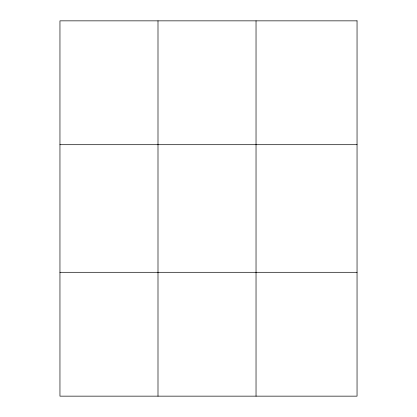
<?xml version="1.0" encoding="UTF-8"?>
<svg xmlns="http://www.w3.org/2000/svg" width="417" height="417" viewBox="0 0 417 417"><rect width="100%" height="100%" fill="white"/><g stroke="black" fill="none" stroke-linecap="round" stroke-linejoin="round"><path stroke-width="0.63" d="M157.996 20.85L157.996 396.15M256.033 20.85L256.033 396.15M59.954 144.699L357.046 144.699M59.954 272.301L357.046 272.301M357.046 20.85L357.046 396.15L59.954 396.15L59.954 20.85L357.046 20.85"/></g></svg>
